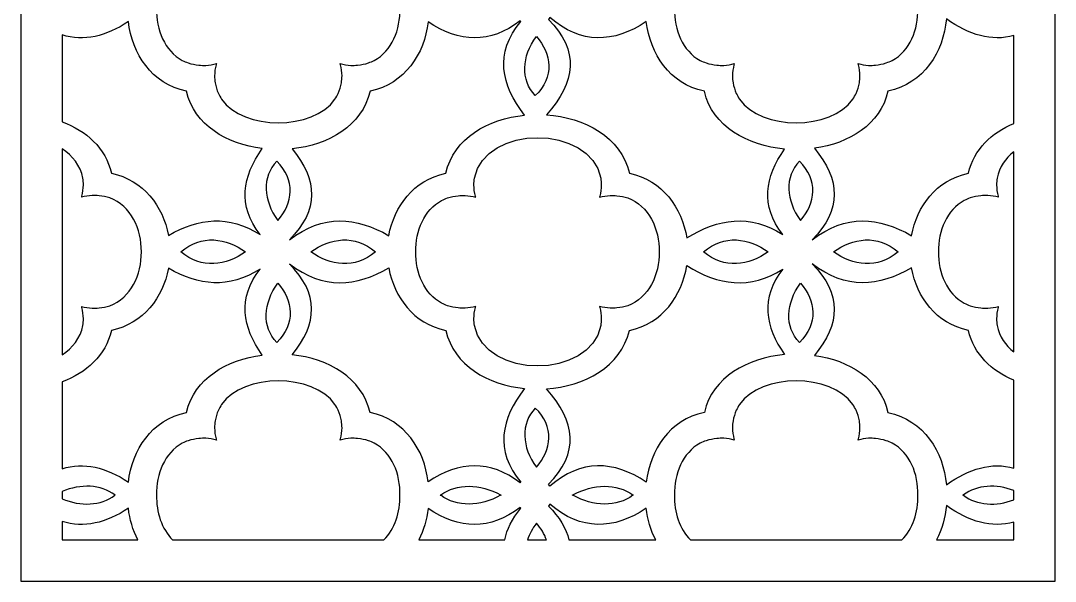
# Model space of a CAD drawing. Header units: centimetres. Extents: x 9.2 to 13.8, y -9 to 9.
# Drawn here: x 9.237 to 13.829, y -9 to -6.512 of the extents above; entities that cross this region are included whole.
import ezdxf

# ---------------------------------------------------------------- set-up
doc = ezdxf.new("R2010")
doc.units = ezdxf.units.CM
doc.header["$MEASUREMENT"] = 0
doc.layers.add('layer 1', color=7, linetype='Continuous')

msp = doc.modelspace()

# ---------------------------------------------------------------- linework, layer by layer
at = {"layer": 'layer 1', "color": 250}
for points, knots in [([(9.23731, 9.00076), (9.23731, 9.00076), (13.8294, 9.00076), (13.8294, 9.00076), (13.8294, 9.00076), (13.8294, 9.00076), (13.8294, -9.00021), (13.8294, -9.00021), (13.8294, -9.00021), (13.8294, -9.00021), (9.23731, -9.00021), (9.23731, -9.00021), (9.23731, -9.00021), (9.23731, -9.00021), (9.23731, 9.00076), (9.23731, 9.00076)], [0, 0, 0, 0, 0.2, 0.2, 0.2, 0.2, 0.4, 0.4, 0.4, 0.4, 0.6, 0.6, 0.6, 0.6, 1, 1, 1, 1]), ([(9.84048, -6.45843), (9.83839, -6.36483), (9.87639, -6.26979), (9.95441, -6.22813), (9.95441, -6.22813), (9.96309, -6.22399), (9.97161, -6.22041), (9.98069, -6.21707), (9.98069, -6.21707), (9.99667, -6.21204), (10.01159, -6.20885), (10.02834, -6.20687), (10.02834, -6.20687), (10.03868, -6.20614), (10.04855, -6.2059), (10.0589, -6.20615), (10.0589, -6.20615), (10.07538, -6.20733), (10.09018, -6.2097), (10.106, -6.2138), (10.106, -6.2138), (10.10549, -6.21222), (10.10497, -6.21062), (10.10447, -6.209), (10.10447, -6.209), (10.10027, -6.19214), (10.09819, -6.1766), (10.09772, -6.1593), (10.09772, -6.1593), (10.098, -6.14898), (10.09879, -6.13919), (10.1002, -6.12894), (10.1002, -6.12894), (10.1034, -6.11237), (10.10791, -6.09766), (10.1146, -6.08197), (10.1146, -6.08197), (10.11895, -6.07303), (10.12356, -6.06469), (10.12886, -6.0562), (10.12886, -6.0562), (10.22552, -5.91659), (10.53553, -5.91642), (10.63234, -6.0562), (10.63234, -6.0562), (10.63761, -6.06469), (10.64223, -6.07303), (10.64659, -6.08197), (10.64659, -6.08197), (10.65328, -6.09766), (10.65778, -6.11237), (10.66099, -6.12894), (10.66099, -6.12894), (10.6624, -6.13919), (10.66319, -6.14898), (10.66347, -6.1593), (10.66347, -6.1593), (10.663, -6.1766), (10.66093, -6.19214), (10.6567, -6.209), (10.6567, -6.209), (10.65622, -6.21062), (10.6557, -6.21222), (10.65518, -6.2138), (10.65518, -6.2138), (10.67102, -6.2097), (10.6858, -6.20733), (10.70227, -6.20615), (10.70227, -6.20615), (10.71263, -6.2059), (10.72251, -6.20614), (10.73284, -6.20687), (10.73284, -6.20687), (10.74959, -6.20885), (10.76452, -6.21204), (10.7805, -6.21707), (10.7805, -6.21707), (10.78958, -6.22041), (10.79809, -6.22399), (10.8068, -6.22813), (10.8068, -6.22813), (10.88513, -6.26998), (10.92307, -6.36485), (10.92049, -6.45843), (10.92049, -6.45843), (10.92307, -6.55199), (10.88513, -6.64687), (10.8068, -6.68873), (10.8068, -6.68873), (10.79809, -6.69287), (10.78958, -6.69644), (10.7805, -6.69977), (10.7805, -6.69977), (10.76452, -6.70481), (10.74959, -6.70798), (10.73284, -6.70997), (10.73284, -6.70997), (10.72251, -6.7107), (10.71263, -6.71093), (10.70227, -6.71069), (10.70227, -6.71069), (10.6858, -6.70952), (10.67102, -6.70713), (10.65518, -6.70304), (10.65518, -6.70304), (10.6557, -6.70463), (10.65622, -6.70624), (10.6567, -6.70785), (10.6567, -6.70785), (10.66093, -6.72471), (10.663, -6.74023), (10.66347, -6.75755), (10.66347, -6.75755), (10.66319, -6.76785), (10.6624, -6.77766), (10.66099, -6.78789), (10.66099, -6.78789), (10.65778, -6.80447), (10.65328, -6.8192), (10.64659, -6.83487), (10.64659, -6.83487), (10.64223, -6.84381), (10.63761, -6.85215), (10.63234, -6.86065), (10.63234, -6.86065), (10.53553, -7.00043), (10.22552, -7.00026), (10.12886, -6.86065), (10.12886, -6.86065), (10.12356, -6.85215), (10.11895, -6.84381), (10.1146, -6.83487), (10.1146, -6.83487), (10.10791, -6.8192), (10.1034, -6.80447), (10.1002, -6.78789), (10.1002, -6.78789), (10.09879, -6.77766), (10.098, -6.76785), (10.09772, -6.75755), (10.09772, -6.75755), (10.09819, -6.74023), (10.10027, -6.72471), (10.10447, -6.70785), (10.10447, -6.70785), (10.10497, -6.70624), (10.10549, -6.70463), (10.106, -6.70304), (10.106, -6.70304), (10.09018, -6.70713), (10.07538, -6.70952), (10.0589, -6.71069), (10.0589, -6.71069), (10.04855, -6.71093), (10.03868, -6.7107), (10.02834, -6.70997), (10.02834, -6.70997), (10.01159, -6.70798), (9.99667, -6.70481), (9.98069, -6.69977), (9.98069, -6.69977), (9.97161, -6.69644), (9.96309, -6.69287), (9.95441, -6.68873), (9.95441, -6.68873), (9.87639, -6.64705), (9.83839, -6.55202), (9.84048, -6.45843)], [0, 0, 0, 0, 0.0232558, 0.0232558, 0.0232558, 0.0232558, 0.0465116, 0.0465116, 0.0465116, 0.0465116, 0.0697674, 0.0697674, 0.0697674, 0.0697674, 0.0930233, 0.0930233, 0.0930233, 0.0930233, 0.1162791, 0.1162791, 0.1162791, 0.1162791, 0.1395349, 0.1395349, 0.1395349, 0.1395349, 0.1627907, 0.1627907, 0.1627907, 0.1627907, 0.1860465, 0.1860465, 0.1860465, 0.1860465, 0.2093023, 0.2093023, 0.2093023, 0.2093023, 0.2325581, 0.2325581, 0.2325581, 0.2325581, 0.255814, 0.255814, 0.255814, 0.255814, 0.2790698, 0.2790698, 0.2790698, 0.2790698, 0.3023256, 0.3023256, 0.3023256, 0.3023256, 0.3255814, 0.3255814, 0.3255814, 0.3255814, 0.3488372, 0.3488372, 0.3488372, 0.3488372, 0.372093, 0.372093, 0.372093, 0.372093, 0.3953488, 0.3953488, 0.3953488, 0.3953488, 0.4186047, 0.4186047, 0.4186047, 0.4186047, 0.4418605, 0.4418605, 0.4418605, 0.4418605, 0.4651163, 0.4651163, 0.4651163, 0.4651163, 0.4883721, 0.4883721, 0.4883721, 0.4883721, 0.5116279, 0.5116279, 0.5116279, 0.5116279, 0.5348837, 0.5348837, 0.5348837, 0.5348837, 0.5581395, 0.5581395, 0.5581395, 0.5581395, 0.5813953, 0.5813953, 0.5813953, 0.5813953, 0.6046512, 0.6046512, 0.6046512, 0.6046512, 0.627907, 0.627907, 0.627907, 0.627907, 0.6511628, 0.6511628, 0.6511628, 0.6511628, 0.6744186, 0.6744186, 0.6744186, 0.6744186, 0.6976744, 0.6976744, 0.6976744, 0.6976744, 0.7209302, 0.7209302, 0.7209302, 0.7209302, 0.744186, 0.744186, 0.744186, 0.744186, 0.7674419, 0.7674419, 0.7674419, 0.7674419, 0.7906977, 0.7906977, 0.7906977, 0.7906977, 0.8139535, 0.8139535, 0.8139535, 0.8139535, 0.8372093, 0.8372093, 0.8372093, 0.8372093, 0.8604651, 0.8604651, 0.8604651, 0.8604651, 0.8837209, 0.8837209, 0.8837209, 0.8837209, 0.9069767, 0.9069767, 0.9069767, 0.9069767, 0.9302326, 0.9302326, 0.9302326, 0.9302326, 0.9534884, 0.9534884, 0.9534884, 0.9534884, 1, 1, 1, 1]), ([(12.13917, -6.45843), (12.13708, -6.36483), (12.1751, -6.26979), (12.2531, -6.22813), (12.2531, -6.22813), (12.26181, -6.22399), (12.2703, -6.22041), (12.27939, -6.21707), (12.27939, -6.21707), (12.29537, -6.21204), (12.31029, -6.20885), (12.32704, -6.20687), (12.32704, -6.20687), (12.33739, -6.20614), (12.34725, -6.2059), (12.35762, -6.20615), (12.35762, -6.20615), (12.37409, -6.20733), (12.38888, -6.2097), (12.40471, -6.2138), (12.40471, -6.2138), (12.40419, -6.21222), (12.40368, -6.21062), (12.40318, -6.209), (12.40318, -6.209), (12.39897, -6.19214), (12.39688, -6.1766), (12.39642, -6.1593), (12.39642, -6.1593), (12.3967, -6.14898), (12.39748, -6.13919), (12.39889, -6.12894), (12.39889, -6.12894), (12.40212, -6.11237), (12.4066, -6.09766), (12.41329, -6.08197), (12.41329, -6.08197), (12.41767, -6.07303), (12.42228, -6.06469), (12.42755, -6.0562), (12.42755, -6.0562), (12.52423, -5.91659), (12.83425, -5.91642), (12.93104, -6.0562), (12.93104, -6.0562), (12.93631, -6.06469), (12.94093, -6.07303), (12.9453, -6.08197), (12.9453, -6.08197), (12.95198, -6.09766), (12.95649, -6.11237), (12.95969, -6.12894), (12.95969, -6.12894), (12.96111, -6.13919), (12.9619, -6.14898), (12.96218, -6.1593), (12.96218, -6.1593), (12.9617, -6.1766), (12.95963, -6.19214), (12.95541, -6.209), (12.95541, -6.209), (12.95492, -6.21062), (12.95441, -6.21222), (12.95388, -6.2138), (12.95388, -6.2138), (12.96971, -6.2097), (12.9845, -6.20733), (13.00096, -6.20615), (13.00096, -6.20615), (13.01134, -6.2059), (13.02121, -6.20614), (13.03155, -6.20687), (13.03155, -6.20687), (13.04829, -6.20885), (13.06321, -6.21204), (13.07919, -6.21707), (13.07919, -6.21707), (13.08829, -6.22041), (13.0968, -6.22399), (13.10549, -6.22813), (13.10549, -6.22813), (13.18382, -6.26998), (13.22176, -6.36485), (13.21919, -6.45843), (13.21919, -6.45843), (13.22176, -6.55199), (13.18382, -6.64687), (13.10549, -6.68873), (13.10549, -6.68873), (13.0968, -6.69287), (13.08829, -6.69644), (13.07919, -6.69977), (13.07919, -6.69977), (13.06321, -6.70481), (13.04829, -6.70798), (13.03155, -6.70997), (13.03155, -6.70997), (13.02121, -6.7107), (13.01134, -6.71093), (13.00096, -6.71069), (13.00096, -6.71069), (12.9845, -6.70952), (12.96971, -6.70713), (12.95388, -6.70304), (12.95388, -6.70304), (12.95441, -6.70463), (12.95492, -6.70624), (12.95541, -6.70785), (12.95541, -6.70785), (12.95963, -6.72471), (12.9617, -6.74023), (12.96218, -6.75755), (12.96218, -6.75755), (12.9619, -6.76785), (12.96111, -6.77766), (12.95969, -6.78789), (12.95969, -6.78789), (12.95649, -6.80447), (12.95198, -6.8192), (12.9453, -6.83487), (12.9453, -6.83487), (12.94093, -6.84381), (12.93631, -6.85215), (12.93104, -6.86065), (12.93104, -6.86065), (12.83425, -7.00043), (12.52423, -7.00026), (12.42755, -6.86065), (12.42755, -6.86065), (12.42228, -6.85215), (12.41767, -6.84381), (12.41329, -6.83487), (12.41329, -6.83487), (12.4066, -6.8192), (12.40212, -6.80447), (12.39889, -6.78789), (12.39889, -6.78789), (12.39748, -6.77766), (12.3967, -6.76785), (12.39642, -6.75755), (12.39642, -6.75755), (12.39688, -6.74023), (12.39897, -6.72471), (12.40318, -6.70785), (12.40318, -6.70785), (12.40368, -6.70624), (12.40419, -6.70463), (12.40471, -6.70304), (12.40471, -6.70304), (12.38888, -6.70713), (12.37409, -6.70952), (12.35762, -6.71069), (12.35762, -6.71069), (12.34725, -6.71093), (12.33739, -6.7107), (12.32704, -6.70997), (12.32704, -6.70997), (12.31029, -6.70798), (12.29537, -6.70481), (12.27939, -6.69977), (12.27939, -6.69977), (12.2703, -6.69644), (12.26181, -6.69287), (12.2531, -6.68873), (12.2531, -6.68873), (12.1751, -6.64705), (12.13708, -6.55202), (12.13917, -6.45843)], [0, 0, 0, 0, 0.0232558, 0.0232558, 0.0232558, 0.0232558, 0.0465116, 0.0465116, 0.0465116, 0.0465116, 0.0697674, 0.0697674, 0.0697674, 0.0697674, 0.0930233, 0.0930233, 0.0930233, 0.0930233, 0.1162791, 0.1162791, 0.1162791, 0.1162791, 0.1395349, 0.1395349, 0.1395349, 0.1395349, 0.1627907, 0.1627907, 0.1627907, 0.1627907, 0.1860465, 0.1860465, 0.1860465, 0.1860465, 0.2093023, 0.2093023, 0.2093023, 0.2093023, 0.2325581, 0.2325581, 0.2325581, 0.2325581, 0.255814, 0.255814, 0.255814, 0.255814, 0.2790698, 0.2790698, 0.2790698, 0.2790698, 0.3023256, 0.3023256, 0.3023256, 0.3023256, 0.3255814, 0.3255814, 0.3255814, 0.3255814, 0.3488372, 0.3488372, 0.3488372, 0.3488372, 0.372093, 0.372093, 0.372093, 0.372093, 0.3953488, 0.3953488, 0.3953488, 0.3953488, 0.4186047, 0.4186047, 0.4186047, 0.4186047, 0.4418605, 0.4418605, 0.4418605, 0.4418605, 0.4651163, 0.4651163, 0.4651163, 0.4651163, 0.4883721, 0.4883721, 0.4883721, 0.4883721, 0.5116279, 0.5116279, 0.5116279, 0.5116279, 0.5348837, 0.5348837, 0.5348837, 0.5348837, 0.5581395, 0.5581395, 0.5581395, 0.5581395, 0.5813953, 0.5813953, 0.5813953, 0.5813953, 0.6046512, 0.6046512, 0.6046512, 0.6046512, 0.627907, 0.627907, 0.627907, 0.627907, 0.6511628, 0.6511628, 0.6511628, 0.6511628, 0.6744186, 0.6744186, 0.6744186, 0.6744186, 0.6976744, 0.6976744, 0.6976744, 0.6976744, 0.7209302, 0.7209302, 0.7209302, 0.7209302, 0.744186, 0.744186, 0.744186, 0.744186, 0.7674419, 0.7674419, 0.7674419, 0.7674419, 0.7906977, 0.7906977, 0.7906977, 0.7906977, 0.8139535, 0.8139535, 0.8139535, 0.8139535, 0.8372093, 0.8372093, 0.8372093, 0.8372093, 0.8604651, 0.8604651, 0.8604651, 0.8604651, 0.8837209, 0.8837209, 0.8837209, 0.8837209, 0.9069767, 0.9069767, 0.9069767, 0.9069767, 0.9302326, 0.9302326, 0.9302326, 0.9302326, 0.9534884, 0.9534884, 0.9534884, 0.9534884, 1, 1, 1, 1]), ([(9.42099, -6.96129), (9.42099, -6.96129), (9.42099, -6.57543), (9.42099, -6.57543), (9.42099, -6.57543), (9.51782, -6.60547), (9.61602, -6.58265), (9.71535, -6.51637), (9.71535, -6.51637), (9.73168, -6.65926), (9.81756, -6.79181), (9.97309, -6.82569), (9.97309, -6.82569), (10.00816, -6.97585), (10.15179, -7.06065), (10.3095, -7.08011), (10.3095, -7.08011), (10.22044, -7.20513), (10.20022, -7.33191), (10.29971, -7.46172), (10.29971, -7.46172), (10.16138, -7.37251), (10.02625, -7.38822), (9.89298, -7.46527), (9.89298, -7.46527), (9.86794, -7.33548), (9.78376, -7.22032), (9.64031, -7.18904), (9.64031, -7.18904), (9.61411, -7.07684), (9.52811, -7.00093), (9.42099, -6.96129)], [0, 0, 0, 0, 0.1111111, 0.1111111, 0.1111111, 0.1111111, 0.2222222, 0.2222222, 0.2222222, 0.2222222, 0.3333333, 0.3333333, 0.3333333, 0.3333333, 0.4444444, 0.4444444, 0.4444444, 0.4444444, 0.5555556, 0.5555556, 0.5555556, 0.5555556, 0.6666667, 0.6666667, 0.6666667, 0.6666667, 0.7777778, 0.7777778, 0.7777778, 0.7777778, 1, 1, 1, 1]), ([(11.47406, -6.93166), (11.31119, -6.94793), (11.16031, -7.03367), (11.124, -7.18904), (11.124, -7.18904), (10.98009, -7.22042), (10.89581, -7.33625), (10.8711, -7.46658), (10.8711, -7.46658), (10.72674, -7.38235), (10.58021, -7.36986), (10.42985, -7.48444), (10.42985, -7.48444), (10.56316, -7.35284), (10.55556, -7.21818), (10.44203, -7.0812), (10.44203, -7.0812), (10.6035, -7.06405), (10.7523, -6.97893), (10.78809, -6.82569), (10.78809, -6.82569), (10.94307, -6.79191), (11.0289, -6.6602), (11.04565, -6.51791), (11.04565, -6.51791), (11.18421, -6.60942), (11.32056, -6.61628), (11.45405, -6.51277), (11.45405, -6.51277), (11.45502, -6.51371), (11.45603, -6.51462), (11.45707, -6.51551), (11.45707, -6.51551), (11.34042, -6.65735), (11.36808, -6.79551), (11.47406, -6.93166)], [0, 0, 0, 0, 0.1, 0.1, 0.1, 0.1, 0.2, 0.2, 0.2, 0.2, 0.3, 0.3, 0.3, 0.3, 0.4, 0.4, 0.4, 0.4, 0.5, 0.5, 0.5, 0.5, 0.6, 0.6, 0.6, 0.6, 0.7, 0.7, 0.7, 0.7, 0.8, 0.8, 0.8, 0.8, 1, 1, 1, 1]), ([(12.62788, -7.08222), (12.5401, -7.20656), (12.52068, -7.33264), (12.61959, -7.46172), (12.61959, -7.46172), (12.47468, -7.36824), (12.33322, -7.38996), (12.19376, -7.47675), (12.19376, -7.47675), (12.17154, -7.3423), (12.08668, -7.22123), (11.93902, -7.18904), (11.93902, -7.18904), (11.90138, -7.0279), (11.7404, -6.9416), (11.57066, -6.93013), (11.57066, -6.93013), (11.70156, -6.78619), (11.71794, -6.64472), (11.57948, -6.50666), (11.57948, -6.50666), (11.58171, -6.50403), (11.58377, -6.50124), (11.58561, -6.49836), (11.58561, -6.49836), (11.72549, -6.61734), (11.86857, -6.61345), (12.01406, -6.51637), (12.01406, -6.51637), (12.03038, -6.65926), (12.11627, -6.79181), (12.27178, -6.82569), (12.27178, -6.82569), (12.30832, -6.98209), (12.46259, -7.06761), (12.62788, -7.08222)], [0, 0, 0, 0, 0.1, 0.1, 0.1, 0.1, 0.2, 0.2, 0.2, 0.2, 0.3, 0.3, 0.3, 0.3, 0.4, 0.4, 0.4, 0.4, 0.5, 0.5, 0.5, 0.5, 0.6, 0.6, 0.6, 0.6, 0.7, 0.7, 0.7, 0.7, 0.8, 0.8, 0.8, 0.8, 1, 1, 1, 1]), ([(13.64572, -6.57882), (13.64572, -6.57882), (13.64572, -6.96816), (13.64572, -6.96816), (13.64572, -6.96816), (13.5468, -7.00938), (13.46865, -7.083), (13.44389, -7.18904), (13.44389, -7.18904), (13.29998, -7.22042), (13.2157, -7.33625), (13.19099, -7.46658), (13.19099, -7.46658), (13.04663, -7.38235), (12.9001, -7.36986), (12.74973, -7.48444), (12.74973, -7.48444), (12.88381, -7.3521), (12.87535, -7.21663), (12.75995, -7.07883), (12.75995, -7.07883), (12.91385, -7.05718), (13.05244, -6.97282), (13.08681, -6.82569), (13.08681, -6.82569), (13.24672, -6.79085), (13.333, -6.65172), (13.34575, -6.50426), (13.34575, -6.50426), (13.44699, -6.57687), (13.54705, -6.60503), (13.64572, -6.57882)], [0, 0, 0, 0, 0.1111111, 0.1111111, 0.1111111, 0.1111111, 0.2222222, 0.2222222, 0.2222222, 0.2222222, 0.3333333, 0.3333333, 0.3333333, 0.3333333, 0.4444444, 0.4444444, 0.4444444, 0.4444444, 0.5555556, 0.5555556, 0.5555556, 0.5555556, 0.6666667, 0.6666667, 0.6666667, 0.6666667, 0.7777778, 0.7777778, 0.7777778, 0.7777778, 1, 1, 1, 1]), ([(11.5266, -6.58266), (11.46071, -6.67093), (11.45552, -6.77591), (11.52139, -6.84511), (11.52139, -6.84511), (11.60724, -6.76279), (11.59336, -6.65861), (11.5266, -6.58266)], [0, 0, 0, 0, 0.3333333, 0.3333333, 0.3333333, 0.3333333, 1, 1, 1, 1]), ([(12.07153, -7.53815), (12.07259, -7.43665), (12.02597, -7.3339), (11.93142, -7.29923), (11.93142, -7.29923), (11.91542, -7.29418), (11.9005, -7.29103), (11.88377, -7.28904), (11.88377, -7.28904), (11.87342, -7.2883), (11.86355, -7.28808), (11.85319, -7.28833), (11.85319, -7.28833), (11.83671, -7.28949), (11.82192, -7.29186), (11.80611, -7.29596), (11.80611, -7.29596), (11.80662, -7.29437), (11.80712, -7.29277), (11.80762, -7.29115), (11.80762, -7.29115), (11.81184, -7.27429), (11.81392, -7.25876), (11.81439, -7.24145), (11.81439, -7.24145), (11.81411, -7.23116), (11.81333, -7.22135), (11.81191, -7.21112), (11.81191, -7.21112), (11.76558, -6.97173), (11.29745, -6.97173), (11.2511, -7.21112), (11.2511, -7.21112), (11.2497, -7.22135), (11.24891, -7.23116), (11.24863, -7.24145), (11.24863, -7.24145), (11.24911, -7.25876), (11.25118, -7.27429), (11.25539, -7.29115), (11.25539, -7.29115), (11.25589, -7.29277), (11.2564, -7.29437), (11.25691, -7.29596), (11.25691, -7.29596), (11.24109, -7.29186), (11.22631, -7.28949), (11.20984, -7.28833), (11.20984, -7.28833), (11.19946, -7.28808), (11.18959, -7.2883), (11.17926, -7.28904), (11.17926, -7.28904), (11.16251, -7.29103), (11.14759, -7.29418), (11.13161, -7.29923), (11.13161, -7.29923), (11.12252, -7.30255), (11.11402, -7.30615), (11.10532, -7.31028), (11.10532, -7.31028), (11.02789, -7.35164), (10.98995, -7.44537), (10.99137, -7.53815), (10.99137, -7.53815), (10.98995, -7.63093), (11.02789, -7.72466), (11.10532, -7.76602), (11.10532, -7.76602), (11.11402, -7.77017), (11.12252, -7.77375), (11.13161, -7.77707), (11.13161, -7.77707), (11.14759, -7.78212), (11.16251, -7.78529), (11.17926, -7.78726), (11.17926, -7.78726), (11.18959, -7.788), (11.19946, -7.78822), (11.20984, -7.78798), (11.20984, -7.78798), (11.22631, -7.78682), (11.24109, -7.78444), (11.25691, -7.78034), (11.25691, -7.78034), (11.2564, -7.78193), (11.25589, -7.78353), (11.25539, -7.78515), (11.25539, -7.78515), (11.25118, -7.80201), (11.24911, -7.81754), (11.24863, -7.83485), (11.24863, -7.83485), (11.24891, -7.84514), (11.2497, -7.85496), (11.2511, -7.8652), (11.2511, -7.8652), (11.29745, -8.10457), (11.76558, -8.10457), (11.81191, -7.8652), (11.81191, -7.8652), (11.81333, -7.85496), (11.81411, -7.84514), (11.81439, -7.83485), (11.81439, -7.83485), (11.81392, -7.81754), (11.81184, -7.80201), (11.80762, -7.78515), (11.80762, -7.78515), (11.80712, -7.78353), (11.80662, -7.78193), (11.80611, -7.78034), (11.80611, -7.78034), (11.82192, -7.78444), (11.83671, -7.78682), (11.85319, -7.78798), (11.85319, -7.78798), (11.86355, -7.78822), (11.87342, -7.788), (11.88377, -7.78726), (11.88377, -7.78726), (11.9005, -7.78529), (11.91542, -7.78212), (11.93142, -7.77707), (11.93142, -7.77707), (12.02597, -7.7424), (12.07259, -7.63965), (12.07153, -7.53815)], [0, 0, 0, 0, 0.030303, 0.030303, 0.030303, 0.030303, 0.0606061, 0.0606061, 0.0606061, 0.0606061, 0.0909091, 0.0909091, 0.0909091, 0.0909091, 0.1212121, 0.1212121, 0.1212121, 0.1212121, 0.1515152, 0.1515152, 0.1515152, 0.1515152, 0.1818182, 0.1818182, 0.1818182, 0.1818182, 0.2121212, 0.2121212, 0.2121212, 0.2121212, 0.2424242, 0.2424242, 0.2424242, 0.2424242, 0.2727273, 0.2727273, 0.2727273, 0.2727273, 0.3030303, 0.3030303, 0.3030303, 0.3030303, 0.3333333, 0.3333333, 0.3333333, 0.3333333, 0.3636364, 0.3636364, 0.3636364, 0.3636364, 0.3939394, 0.3939394, 0.3939394, 0.3939394, 0.4242424, 0.4242424, 0.4242424, 0.4242424, 0.4545455, 0.4545455, 0.4545455, 0.4545455, 0.4848485, 0.4848485, 0.4848485, 0.4848485, 0.5151515, 0.5151515, 0.5151515, 0.5151515, 0.5454545, 0.5454545, 0.5454545, 0.5454545, 0.5757576, 0.5757576, 0.5757576, 0.5757576, 0.6060606, 0.6060606, 0.6060606, 0.6060606, 0.6363636, 0.6363636, 0.6363636, 0.6363636, 0.6666667, 0.6666667, 0.6666667, 0.6666667, 0.6969697, 0.6969697, 0.6969697, 0.6969697, 0.7272727, 0.7272727, 0.7272727, 0.7272727, 0.7575758, 0.7575758, 0.7575758, 0.7575758, 0.7878788, 0.7878788, 0.7878788, 0.7878788, 0.8181818, 0.8181818, 0.8181818, 0.8181818, 0.8484848, 0.8484848, 0.8484848, 0.8484848, 0.8787879, 0.8787879, 0.8787879, 0.8787879, 0.9090909, 0.9090909, 0.9090909, 0.9090909, 0.9393939, 0.9393939, 0.9393939, 0.9393939, 1, 1, 1, 1]), ([(9.42099, -7.99465), (9.42099, -7.99465), (9.42099, -7.08163), (9.42099, -7.08163), (9.42099, -7.08163), (9.46783, -7.11144), (9.50227, -7.1546), (9.51321, -7.2111), (9.51321, -7.2111), (9.51461, -7.22133), (9.51542, -7.23114), (9.51569, -7.24144), (9.51569, -7.24144), (9.51522, -7.25876), (9.51314, -7.27428), (9.50891, -7.29113), (9.50891, -7.29113), (9.50843, -7.29275), (9.50792, -7.29436), (9.5074, -7.29594), (9.5074, -7.29594), (9.52323, -7.29185), (9.53801, -7.28947), (9.55448, -7.28831), (9.55448, -7.28831), (9.56486, -7.28806), (9.57472, -7.28829), (9.58507, -7.28903), (9.58507, -7.28903), (9.6018, -7.291), (9.61672, -7.29417), (9.63271, -7.29921), (9.63271, -7.29921), (9.72728, -7.33389), (9.77389, -7.43665), (9.77284, -7.53815), (9.77284, -7.53815), (9.77389, -7.63965), (9.72728, -7.74241), (9.63271, -7.7771), (9.63271, -7.7771), (9.61672, -7.78213), (9.6018, -7.7853), (9.58507, -7.78728), (9.58507, -7.78728), (9.57472, -7.78801), (9.56486, -7.78825), (9.55448, -7.78799), (9.55448, -7.78799), (9.53801, -7.78683), (9.52323, -7.78445), (9.5074, -7.78036), (9.5074, -7.78036), (9.50792, -7.78195), (9.50843, -7.78355), (9.50891, -7.78517), (9.50891, -7.78517), (9.51314, -7.80202), (9.51522, -7.81755), (9.51569, -7.83486), (9.51569, -7.83486), (9.51542, -7.84517), (9.51461, -7.85498), (9.51321, -7.86521), (9.51321, -7.86521), (9.50227, -7.92171), (9.46783, -7.96483), (9.42099, -7.99465)], [0, 0, 0, 0, 0.0555556, 0.0555556, 0.0555556, 0.0555556, 0.1111111, 0.1111111, 0.1111111, 0.1111111, 0.1666667, 0.1666667, 0.1666667, 0.1666667, 0.2222222, 0.2222222, 0.2222222, 0.2222222, 0.2777778, 0.2777778, 0.2777778, 0.2777778, 0.3333333, 0.3333333, 0.3333333, 0.3333333, 0.3888889, 0.3888889, 0.3888889, 0.3888889, 0.4444444, 0.4444444, 0.4444444, 0.4444444, 0.5, 0.5, 0.5, 0.5, 0.5555556, 0.5555556, 0.5555556, 0.5555556, 0.6111111, 0.6111111, 0.6111111, 0.6111111, 0.6666667, 0.6666667, 0.6666667, 0.6666667, 0.7222222, 0.7222222, 0.7222222, 0.7222222, 0.7777778, 0.7777778, 0.7777778, 0.7777778, 0.8333333, 0.8333333, 0.8333333, 0.8333333, 0.8888889, 0.8888889, 0.8888889, 0.8888889, 1, 1, 1, 1]), ([(13.64572, -7.09381), (13.64572, -7.09381), (13.64572, -7.98246), (13.64572, -7.98246), (13.64572, -7.98246), (13.60786, -7.9535), (13.58053, -7.91443), (13.57101, -7.86521), (13.57101, -7.86521), (13.5696, -7.85498), (13.5688, -7.84517), (13.56853, -7.83488), (13.56853, -7.83488), (13.569, -7.81756), (13.57108, -7.80204), (13.57528, -7.78517), (13.57528, -7.78517), (13.57578, -7.78355), (13.5763, -7.78195), (13.5768, -7.78036), (13.5768, -7.78036), (13.56098, -7.78446), (13.54619, -7.78683), (13.52972, -7.788), (13.52972, -7.788), (13.51935, -7.78825), (13.50948, -7.78803), (13.49914, -7.78728), (13.49914, -7.78728), (13.4824, -7.7853), (13.46748, -7.78213), (13.45148, -7.7771), (13.45148, -7.7771), (13.44241, -7.77375), (13.4339, -7.77018), (13.4252, -7.76604), (13.4252, -7.76604), (13.34778, -7.72468), (13.30984, -7.63094), (13.31126, -7.53815), (13.31126, -7.53815), (13.30984, -7.44537), (13.34778, -7.35162), (13.4252, -7.31026), (13.4252, -7.31026), (13.4339, -7.30612), (13.44241, -7.30255), (13.45148, -7.2992), (13.45148, -7.2992), (13.46748, -7.29417), (13.4824, -7.291), (13.49914, -7.28902), (13.49914, -7.28902), (13.50948, -7.28829), (13.51935, -7.28806), (13.52972, -7.2883), (13.52972, -7.2883), (13.54619, -7.28947), (13.56098, -7.29184), (13.5768, -7.29594), (13.5768, -7.29594), (13.5763, -7.29436), (13.57578, -7.29275), (13.57528, -7.29113), (13.57528, -7.29113), (13.57108, -7.27428), (13.569, -7.25876), (13.56853, -7.24144), (13.56853, -7.24144), (13.5688, -7.23113), (13.5696, -7.22133), (13.57101, -7.21109), (13.57101, -7.21109), (13.58053, -7.16188), (13.60786, -7.12278), (13.64572, -7.09381)], [0, 0, 0, 0, 0.05, 0.05, 0.05, 0.05, 0.1, 0.1, 0.1, 0.1, 0.15, 0.15, 0.15, 0.15, 0.2, 0.2, 0.2, 0.2, 0.25, 0.25, 0.25, 0.25, 0.3, 0.3, 0.3, 0.3, 0.35, 0.35, 0.35, 0.35, 0.4, 0.4, 0.4, 0.4, 0.45, 0.45, 0.45, 0.45, 0.5, 0.5, 0.5, 0.5, 0.55, 0.55, 0.55, 0.55, 0.6, 0.6, 0.6, 0.6, 0.65, 0.65, 0.65, 0.65, 0.7, 0.7, 0.7, 0.7, 0.75, 0.75, 0.75, 0.75, 0.8, 0.8, 0.8, 0.8, 0.85, 0.85, 0.85, 0.85, 0.9, 0.9, 0.9, 0.9, 1, 1, 1, 1]), ([(10.37882, -7.39861), (10.31293, -7.31032), (10.30774, -7.20534), (10.37362, -7.13616), (10.37362, -7.13616), (10.45945, -7.21848), (10.44559, -7.32265), (10.37882, -7.39861)], [0, 0, 0, 0, 0.3333333, 0.3333333, 0.3333333, 0.3333333, 1, 1, 1, 1]), ([(12.6987, -7.39861), (12.63283, -7.31032), (12.62761, -7.20534), (12.69351, -7.13616), (12.69351, -7.13616), (12.77933, -7.21848), (12.76546, -7.32265), (12.6987, -7.39861)], [0, 0, 0, 0, 0.3333333, 0.3333333, 0.3333333, 0.3333333, 1, 1, 1, 1]), ([(10.23447, -7.53815), (10.1517, -7.47689), (10.03814, -7.4594), (9.94841, -7.53815), (9.94841, -7.53815), (10.03814, -7.6169), (10.1517, -7.59941), (10.23447, -7.53815)], [0, 0, 0, 0, 0.3333333, 0.3333333, 0.3333333, 0.3333333, 1, 1, 1, 1]), ([(10.81178, -7.53815), (10.72206, -7.4594), (10.6085, -7.47689), (10.52573, -7.53815), (10.52573, -7.53815), (10.6085, -7.59941), (10.72206, -7.6169), (10.81178, -7.53815)], [0, 0, 0, 0, 0.3333333, 0.3333333, 0.3333333, 0.3333333, 1, 1, 1, 1]), ([(12.55436, -7.53815), (12.47158, -7.47689), (12.35803, -7.4594), (12.2683, -7.53815), (12.2683, -7.53815), (12.35803, -7.6169), (12.47158, -7.59941), (12.55436, -7.53815)], [0, 0, 0, 0, 0.3333333, 0.3333333, 0.3333333, 0.3333333, 1, 1, 1, 1]), ([(13.13167, -7.53815), (13.04195, -7.4594), (12.92841, -7.47689), (12.84562, -7.53815), (12.84562, -7.53815), (12.92841, -7.59941), (13.04195, -7.6169), (13.13167, -7.53815)], [0, 0, 0, 0, 0.3333333, 0.3333333, 0.3333333, 0.3333333, 1, 1, 1, 1]), ([(9.42099, -8.50084), (9.42099, -8.50084), (9.42099, -8.11498), (9.42099, -8.11498), (9.42099, -8.11498), (9.52811, -8.07535), (9.61411, -7.99947), (9.64031, -7.88726), (9.64031, -7.88726), (9.78376, -7.85598), (9.86794, -7.74082), (9.89298, -7.61104), (9.89298, -7.61104), (10.02625, -7.68808), (10.16138, -7.70379), (10.29971, -7.61458), (10.29971, -7.61458), (10.20022, -7.7444), (10.22044, -7.87117), (10.3095, -7.99619), (10.3095, -7.99619), (10.15179, -8.01565), (10.00816, -8.10047), (9.97309, -8.25061), (9.97309, -8.25061), (9.81756, -8.28449), (9.73168, -8.41704), (9.71535, -8.55993), (9.71535, -8.55993), (9.61602, -8.49365), (9.51782, -8.4708), (9.42099, -8.50084)], [0, 0, 0, 0, 0.1111111, 0.1111111, 0.1111111, 0.1111111, 0.2222222, 0.2222222, 0.2222222, 0.2222222, 0.3333333, 0.3333333, 0.3333333, 0.3333333, 0.4444444, 0.4444444, 0.4444444, 0.4444444, 0.5555556, 0.5555556, 0.5555556, 0.5555556, 0.6666667, 0.6666667, 0.6666667, 0.6666667, 0.7777778, 0.7777778, 0.7777778, 0.7777778, 1, 1, 1, 1]), ([(11.47406, -8.14464), (11.31119, -8.12837), (11.16031, -8.04263), (11.124, -7.88726), (11.124, -7.88726), (10.98009, -7.85589), (10.89581, -7.74005), (10.8711, -7.60972), (10.8711, -7.60972), (10.72674, -7.69395), (10.58021, -7.70644), (10.42985, -7.59186), (10.42985, -7.59186), (10.56316, -7.72347), (10.55556, -7.85812), (10.44203, -7.99511), (10.44203, -7.99511), (10.6035, -8.01225), (10.7523, -8.09737), (10.78809, -8.25061), (10.78809, -8.25061), (10.94307, -8.28439), (11.0289, -8.4161), (11.04565, -8.5584), (11.04565, -8.5584), (11.18421, -8.46688), (11.32056, -8.46003), (11.45405, -8.56353), (11.45405, -8.56353), (11.45502, -8.5626), (11.45603, -8.56168), (11.45707, -8.56081), (11.45707, -8.56081), (11.34042, -8.41895), (11.36808, -8.2808), (11.47406, -8.14464)], [0, 0, 0, 0, 0.1, 0.1, 0.1, 0.1, 0.2, 0.2, 0.2, 0.2, 0.3, 0.3, 0.3, 0.3, 0.4, 0.4, 0.4, 0.4, 0.5, 0.5, 0.5, 0.5, 0.6, 0.6, 0.6, 0.6, 0.7, 0.7, 0.7, 0.7, 0.8, 0.8, 0.8, 0.8, 1, 1, 1, 1]), ([(12.62788, -7.99408), (12.5401, -7.86975), (12.52068, -7.74366), (12.61959, -7.61458), (12.61959, -7.61458), (12.47468, -7.70806), (12.33322, -7.68635), (12.19376, -7.59955), (12.19376, -7.59955), (12.17154, -7.734), (12.08668, -7.85507), (11.93902, -7.88726), (11.93902, -7.88726), (11.90138, -8.0484), (11.7404, -8.1347), (11.57066, -8.14617), (11.57066, -8.14617), (11.70156, -8.29012), (11.71794, -8.43159), (11.57948, -8.56964), (11.57948, -8.56964), (11.58171, -8.57229), (11.58377, -8.57506), (11.58561, -8.57795), (11.58561, -8.57795), (11.72549, -8.45896), (11.86857, -8.46285), (12.01406, -8.55993), (12.01406, -8.55993), (12.03038, -8.41704), (12.11627, -8.28449), (12.27178, -8.25061), (12.27178, -8.25061), (12.30832, -8.09421), (12.46259, -8.00869), (12.62788, -7.99408)], [0, 0, 0, 0, 0.1, 0.1, 0.1, 0.1, 0.2, 0.2, 0.2, 0.2, 0.3, 0.3, 0.3, 0.3, 0.4, 0.4, 0.4, 0.4, 0.5, 0.5, 0.5, 0.5, 0.6, 0.6, 0.6, 0.6, 0.7, 0.7, 0.7, 0.7, 0.8, 0.8, 0.8, 0.8, 1, 1, 1, 1]), ([(13.64572, -8.1081), (13.64572, -8.1081), (13.64572, -8.49745), (13.64572, -8.49745), (13.64572, -8.49745), (13.54705, -8.47124), (13.44699, -8.49944), (13.34575, -8.57204), (13.34575, -8.57204), (13.333, -8.4246), (13.24672, -8.28546), (13.08681, -8.25061), (13.08681, -8.25061), (13.05244, -8.10348), (12.91385, -8.01914), (12.75995, -7.99747), (12.75995, -7.99747), (12.87535, -7.85969), (12.88381, -7.7242), (12.74973, -7.59186), (12.74973, -7.59186), (12.9001, -7.70644), (13.04663, -7.69395), (13.19099, -7.60972), (13.19099, -7.60972), (13.2157, -7.74005), (13.29998, -7.85589), (13.44389, -7.88726), (13.44389, -7.88726), (13.46865, -7.99331), (13.5468, -8.06688), (13.64572, -8.1081)], [0, 0, 0, 0, 0.1111111, 0.1111111, 0.1111111, 0.1111111, 0.2222222, 0.2222222, 0.2222222, 0.2222222, 0.3333333, 0.3333333, 0.3333333, 0.3333333, 0.4444444, 0.4444444, 0.4444444, 0.4444444, 0.5555556, 0.5555556, 0.5555556, 0.5555556, 0.6666667, 0.6666667, 0.6666667, 0.6666667, 0.7777778, 0.7777778, 0.7777778, 0.7777778, 1, 1, 1, 1]), ([(10.37882, -7.6777), (10.31293, -7.76598), (10.30774, -7.87096), (10.37362, -7.94014), (10.37362, -7.94014), (10.45945, -7.85782), (10.44559, -7.75365), (10.37882, -7.6777)], [0, 0, 0, 0, 0.3333333, 0.3333333, 0.3333333, 0.3333333, 1, 1, 1, 1]), ([(12.6987, -7.6777), (12.63283, -7.76598), (12.62761, -7.87096), (12.69351, -7.94014), (12.69351, -7.94014), (12.77933, -7.85782), (12.76546, -7.75365), (12.6987, -7.6777)], [0, 0, 0, 0, 0.3333333, 0.3333333, 0.3333333, 0.3333333, 1, 1, 1, 1]), ([(10.84952, -8.81654), (10.84952, -8.81654), (9.91171, -8.81654), (9.91171, -8.81654), (9.91171, -8.81654), (9.86256, -8.76786), (9.83881, -8.69243), (9.84048, -8.61788), (9.84048, -8.61788), (9.83839, -8.52428), (9.87639, -8.42925), (9.95441, -8.38758), (9.95441, -8.38758), (9.96309, -8.38343), (9.97161, -8.37986), (9.98069, -8.37654), (9.98069, -8.37654), (9.99667, -8.3715), (10.01159, -8.36832), (10.02834, -8.36633), (10.02834, -8.36633), (10.03868, -8.3656), (10.04855, -8.36537), (10.0589, -8.36562), (10.0589, -8.36562), (10.07538, -8.36678), (10.09018, -8.36917), (10.106, -8.37326), (10.106, -8.37326), (10.10549, -8.37167), (10.10497, -8.37007), (10.10447, -8.36845), (10.10447, -8.36845), (10.10027, -8.35159), (10.09819, -8.33607), (10.09772, -8.31877), (10.09772, -8.31877), (10.098, -8.30845), (10.09879, -8.29864), (10.1002, -8.28841), (10.1002, -8.28841), (10.1034, -8.27183), (10.10791, -8.25711), (10.1146, -8.24143), (10.1146, -8.24143), (10.11895, -8.23249), (10.12356, -8.22415), (10.12886, -8.21566), (10.12886, -8.21566), (10.22552, -8.07605), (10.53553, -8.07587), (10.63234, -8.21566), (10.63234, -8.21566), (10.63761, -8.22415), (10.64223, -8.23249), (10.64659, -8.24143), (10.64659, -8.24143), (10.65328, -8.25711), (10.65778, -8.27183), (10.66099, -8.28841), (10.66099, -8.28841), (10.6624, -8.29864), (10.66319, -8.30845), (10.66347, -8.31877), (10.66347, -8.31877), (10.663, -8.33607), (10.66093, -8.35159), (10.6567, -8.36845), (10.6567, -8.36845), (10.65622, -8.37007), (10.6557, -8.37167), (10.65518, -8.37326), (10.65518, -8.37326), (10.67102, -8.36917), (10.6858, -8.36678), (10.70227, -8.36562), (10.70227, -8.36562), (10.71263, -8.36537), (10.72251, -8.3656), (10.73284, -8.36633), (10.73284, -8.36633), (10.74959, -8.36832), (10.76452, -8.3715), (10.7805, -8.37654), (10.7805, -8.37654), (10.78958, -8.37986), (10.79809, -8.38343), (10.8068, -8.38758), (10.8068, -8.38758), (10.88513, -8.42943), (10.92307, -8.52432), (10.92049, -8.61788), (10.92049, -8.61788), (10.92255, -8.69243), (10.89885, -8.76781), (10.84952, -8.81654)], [0, 0, 0, 0, 0.04, 0.04, 0.04, 0.04, 0.08, 0.08, 0.08, 0.08, 0.12, 0.12, 0.12, 0.12, 0.16, 0.16, 0.16, 0.16, 0.2, 0.2, 0.2, 0.2, 0.24, 0.24, 0.24, 0.24, 0.28, 0.28, 0.28, 0.28, 0.32, 0.32, 0.32, 0.32, 0.36, 0.36, 0.36, 0.36, 0.4, 0.4, 0.4, 0.4, 0.44, 0.44, 0.44, 0.44, 0.48, 0.48, 0.48, 0.48, 0.52, 0.52, 0.52, 0.52, 0.56, 0.56, 0.56, 0.56, 0.6, 0.6, 0.6, 0.6, 0.64, 0.64, 0.64, 0.64, 0.68, 0.68, 0.68, 0.68, 0.72, 0.72, 0.72, 0.72, 0.76, 0.76, 0.76, 0.76, 0.8, 0.8, 0.8, 0.8, 0.84, 0.84, 0.84, 0.84, 0.88, 0.88, 0.88, 0.88, 0.92, 0.92, 0.92, 0.92, 1, 1, 1, 1]), ([(13.14821, -8.81654), (13.14821, -8.81654), (12.2104, -8.81654), (12.2104, -8.81654), (12.2104, -8.81654), (12.16125, -8.76786), (12.13751, -8.69243), (12.13917, -8.61788), (12.13917, -8.61788), (12.13708, -8.52428), (12.1751, -8.42925), (12.2531, -8.38758), (12.2531, -8.38758), (12.26181, -8.38343), (12.2703, -8.37986), (12.27939, -8.37654), (12.27939, -8.37654), (12.29537, -8.3715), (12.31029, -8.36832), (12.32704, -8.36633), (12.32704, -8.36633), (12.33739, -8.3656), (12.34725, -8.36537), (12.35762, -8.36562), (12.35762, -8.36562), (12.37409, -8.36678), (12.38888, -8.36917), (12.40471, -8.37326), (12.40471, -8.37326), (12.40419, -8.37167), (12.40368, -8.37007), (12.40318, -8.36845), (12.40318, -8.36845), (12.39897, -8.35159), (12.39688, -8.33607), (12.39642, -8.31877), (12.39642, -8.31877), (12.3967, -8.30845), (12.39748, -8.29864), (12.39889, -8.28841), (12.39889, -8.28841), (12.40212, -8.27183), (12.4066, -8.25711), (12.41329, -8.24143), (12.41329, -8.24143), (12.41767, -8.23249), (12.42228, -8.22415), (12.42755, -8.21566), (12.42755, -8.21566), (12.52423, -8.07605), (12.83425, -8.07587), (12.93104, -8.21566), (12.93104, -8.21566), (12.93631, -8.22415), (12.94093, -8.23249), (12.9453, -8.24143), (12.9453, -8.24143), (12.95198, -8.25711), (12.95649, -8.27183), (12.95969, -8.28841), (12.95969, -8.28841), (12.96111, -8.29864), (12.9619, -8.30845), (12.96218, -8.31877), (12.96218, -8.31877), (12.9617, -8.33607), (12.95963, -8.35159), (12.95541, -8.36845), (12.95541, -8.36845), (12.95492, -8.37007), (12.95441, -8.37167), (12.95388, -8.37326), (12.95388, -8.37326), (12.96971, -8.36917), (12.9845, -8.36678), (13.00096, -8.36562), (13.00096, -8.36562), (13.01134, -8.36537), (13.02121, -8.3656), (13.03155, -8.36633), (13.03155, -8.36633), (13.04829, -8.36832), (13.06321, -8.3715), (13.07919, -8.37654), (13.07919, -8.37654), (13.08829, -8.37986), (13.0968, -8.38343), (13.10549, -8.38758), (13.10549, -8.38758), (13.18382, -8.42943), (13.22176, -8.52432), (13.21919, -8.61788), (13.21919, -8.61788), (13.22124, -8.69243), (13.19754, -8.76781), (13.14821, -8.81654)], [0, 0, 0, 0, 0.04, 0.04, 0.04, 0.04, 0.08, 0.08, 0.08, 0.08, 0.12, 0.12, 0.12, 0.12, 0.16, 0.16, 0.16, 0.16, 0.2, 0.2, 0.2, 0.2, 0.24, 0.24, 0.24, 0.24, 0.28, 0.28, 0.28, 0.28, 0.32, 0.32, 0.32, 0.32, 0.36, 0.36, 0.36, 0.36, 0.4, 0.4, 0.4, 0.4, 0.44, 0.44, 0.44, 0.44, 0.48, 0.48, 0.48, 0.48, 0.52, 0.52, 0.52, 0.52, 0.56, 0.56, 0.56, 0.56, 0.6, 0.6, 0.6, 0.6, 0.64, 0.64, 0.64, 0.64, 0.68, 0.68, 0.68, 0.68, 0.72, 0.72, 0.72, 0.72, 0.76, 0.76, 0.76, 0.76, 0.8, 0.8, 0.8, 0.8, 0.84, 0.84, 0.84, 0.84, 0.88, 0.88, 0.88, 0.88, 0.92, 0.92, 0.92, 0.92, 1, 1, 1, 1]), ([(11.5266, -8.49365), (11.46071, -8.40537), (11.45552, -8.30039), (11.52139, -8.23119), (11.52139, -8.23119), (11.60724, -8.31351), (11.59336, -8.4177), (11.5266, -8.49365)], [0, 0, 0, 0, 0.3333333, 0.3333333, 0.3333333, 0.3333333, 1, 1, 1, 1]), ([(9.42099, -8.63385), (9.42099, -8.63385), (9.42099, -8.60188), (9.42099, -8.60188), (9.42099, -8.60188), (9.50347, -8.56674), (9.59219, -8.57009), (9.65555, -8.61721), (9.65555, -8.61721), (9.65622, -8.61757), (9.65604, -8.61818), (9.65553, -8.61855), (9.65553, -8.61855), (9.59219, -8.66566), (9.50346, -8.66898), (9.42099, -8.63385)], [0, 0, 0, 0, 0.2, 0.2, 0.2, 0.2, 0.4, 0.4, 0.4, 0.4, 0.6, 0.6, 0.6, 0.6, 1, 1, 1, 1]), ([(11.36968, -8.61721), (11.36968, -8.61721), (11.36728, -8.61721), (11.36728, -8.61721), (11.36728, -8.61721), (11.27666, -8.5666), (11.17297, -8.56407), (11.10153, -8.61721), (11.10153, -8.61721), (11.10153, -8.61721), (11.09972, -8.61721), (11.09972, -8.61721), (11.09972, -8.61721), (11.10001, -8.61743), (11.10032, -8.61766), (11.10063, -8.61788), (11.10063, -8.61788), (11.10032, -8.61811), (11.10001, -8.61832), (11.09972, -8.61855), (11.09972, -8.61855), (11.09972, -8.61855), (11.10154, -8.61855), (11.10154, -8.61855), (11.10154, -8.61855), (11.17297, -8.67166), (11.27665, -8.66915), (11.36726, -8.61855), (11.36726, -8.61855), (11.36726, -8.61855), (11.36968, -8.61855), (11.36968, -8.61855), (11.36968, -8.61855), (11.36928, -8.61832), (11.36887, -8.61811), (11.36848, -8.61788), (11.36848, -8.61788), (11.36887, -8.61766), (11.36928, -8.61743), (11.36968, -8.61721)], [0, 0, 0, 0, 0.0909091, 0.0909091, 0.0909091, 0.0909091, 0.1818182, 0.1818182, 0.1818182, 0.1818182, 0.2727273, 0.2727273, 0.2727273, 0.2727273, 0.3636364, 0.3636364, 0.3636364, 0.3636364, 0.4545455, 0.4545455, 0.4545455, 0.4545455, 0.5454545, 0.5454545, 0.5454545, 0.5454545, 0.6363636, 0.6363636, 0.6363636, 0.6363636, 0.7272727, 0.7272727, 0.7272727, 0.7272727, 0.8181818, 0.8181818, 0.8181818, 0.8181818, 1, 1, 1, 1]), ([(11.95604, -8.61721), (11.95604, -8.61721), (11.95423, -8.61721), (11.95423, -8.61721), (11.95423, -8.61721), (11.8828, -8.56407), (11.77912, -8.5666), (11.68849, -8.61721), (11.68849, -8.61721), (11.68849, -8.61721), (11.68609, -8.61721), (11.68609, -8.61721), (11.68609, -8.61721), (11.68648, -8.61743), (11.68689, -8.61766), (11.6873, -8.61788), (11.6873, -8.61788), (11.68689, -8.61811), (11.68648, -8.61832), (11.68609, -8.61855), (11.68609, -8.61855), (11.68609, -8.61855), (11.6885, -8.61855), (11.6885, -8.61855), (11.6885, -8.61855), (11.77913, -8.66915), (11.8828, -8.67166), (11.95422, -8.61855), (11.95422, -8.61855), (11.95422, -8.61855), (11.95604, -8.61855), (11.95604, -8.61855), (11.95604, -8.61855), (11.95575, -8.61832), (11.95544, -8.61811), (11.95513, -8.61788), (11.95513, -8.61788), (11.95544, -8.61766), (11.95575, -8.61743), (11.95604, -8.61721)], [0, 0, 0, 0, 0.0909091, 0.0909091, 0.0909091, 0.0909091, 0.1818182, 0.1818182, 0.1818182, 0.1818182, 0.2727273, 0.2727273, 0.2727273, 0.2727273, 0.3636364, 0.3636364, 0.3636364, 0.3636364, 0.4545455, 0.4545455, 0.4545455, 0.4545455, 0.5454545, 0.5454545, 0.5454545, 0.5454545, 0.6363636, 0.6363636, 0.6363636, 0.6363636, 0.7272727, 0.7272727, 0.7272727, 0.7272727, 0.8181818, 0.8181818, 0.8181818, 0.8181818, 1, 1, 1, 1]), ([(13.64572, -8.59773), (13.64572, -8.59773), (13.64572, -8.63799), (13.64572, -8.63799), (13.64572, -8.63799), (13.5662, -8.66863), (13.48217, -8.66371), (13.42143, -8.61855), (13.42143, -8.61855), (13.42143, -8.61855), (13.41961, -8.61855), (13.41961, -8.61855), (13.41961, -8.61855), (13.41992, -8.61832), (13.42021, -8.61811), (13.42052, -8.61788), (13.42052, -8.61788), (13.42021, -8.61766), (13.41992, -8.61743), (13.41961, -8.61721), (13.41961, -8.61721), (13.41961, -8.61721), (13.42142, -8.61721), (13.42142, -8.61721), (13.42142, -8.61721), (13.48216, -8.57203), (13.5662, -8.56708), (13.64572, -8.59773)], [0, 0, 0, 0, 0.125, 0.125, 0.125, 0.125, 0.25, 0.25, 0.25, 0.25, 0.375, 0.375, 0.375, 0.375, 0.5, 0.5, 0.5, 0.5, 0.625, 0.625, 0.625, 0.625, 0.75, 0.75, 0.75, 0.75, 1, 1, 1, 1]), ([(9.75715, -8.81654), (9.75715, -8.81654), (9.42099, -8.81654), (9.42099, -8.81654), (9.42099, -8.81654), (9.42099, -8.81654), (9.42099, -8.73489), (9.42099, -8.73489), (9.42099, -8.73489), (9.51782, -8.76492), (9.61602, -8.7421), (9.71535, -8.67583), (9.71535, -8.67583), (9.72099, -8.7252), (9.73491, -8.77328), (9.75715, -8.81654)], [0, 0, 0, 0, 0.2, 0.2, 0.2, 0.2, 0.4, 0.4, 0.4, 0.4, 0.6, 0.6, 0.6, 0.6, 1, 1, 1, 1]), ([(11.38589, -8.81654), (11.38589, -8.81654), (11.00398, -8.81654), (11.00398, -8.81654), (11.00398, -8.81654), (11.026, -8.77373), (11.0399, -8.72618), (11.04565, -8.67736), (11.04565, -8.67736), (11.18421, -8.76888), (11.32056, -8.77573), (11.45405, -8.67222), (11.45405, -8.67222), (11.45502, -8.67316), (11.45603, -8.67409), (11.45707, -8.67496), (11.45707, -8.67496), (11.41793, -8.72255), (11.39504, -8.7697), (11.38589, -8.81654)], [0, 0, 0, 0, 0.1666667, 0.1666667, 0.1666667, 0.1666667, 0.3333333, 0.3333333, 0.3333333, 0.3333333, 0.5, 0.5, 0.5, 0.5, 0.6666667, 0.6666667, 0.6666667, 0.6666667, 1, 1, 1, 1]), ([(12.05586, -8.81654), (12.05586, -8.81654), (11.67068, -8.81654), (11.67068, -8.81654), (11.67068, -8.81654), (11.6591, -8.76598), (11.62935, -8.71583), (11.57948, -8.66611), (11.57948, -8.66611), (11.58171, -8.66348), (11.58377, -8.6607), (11.58561, -8.65782), (11.58561, -8.65782), (11.72549, -8.77681), (11.86857, -8.7729), (12.01406, -8.67583), (12.01406, -8.67583), (12.01969, -8.7252), (12.03361, -8.77328), (12.05586, -8.81654)], [0, 0, 0, 0, 0.1666667, 0.1666667, 0.1666667, 0.1666667, 0.3333333, 0.3333333, 0.3333333, 0.3333333, 0.5, 0.5, 0.5, 0.5, 0.6666667, 0.6666667, 0.6666667, 0.6666667, 1, 1, 1, 1]), ([(13.64572, -8.73828), (13.64572, -8.73828), (13.64572, -8.81654), (13.64572, -8.81654), (13.64572, -8.81654), (13.64572, -8.81654), (13.30269, -8.81654), (13.30269, -8.81654), (13.30269, -8.81654), (13.32674, -8.76976), (13.34111, -8.71731), (13.34575, -8.66373), (13.34575, -8.66373), (13.44699, -8.73632), (13.54705, -8.76449), (13.64572, -8.73828)], [0, 0, 0, 0, 0.2, 0.2, 0.2, 0.2, 0.4, 0.4, 0.4, 0.4, 0.6, 0.6, 0.6, 0.6, 1, 1, 1, 1]), ([(11.57106, -8.81654), (11.57106, -8.81654), (11.48658, -8.81654), (11.48658, -8.81654), (11.48658, -8.81654), (11.49532, -8.79119), (11.50874, -8.76604), (11.5266, -8.7421), (11.5266, -8.7421), (11.54659, -8.76484), (11.56181, -8.79008), (11.57106, -8.81654)], [0, 0, 0, 0, 0.25, 0.25, 0.25, 0.25, 0.5, 0.5, 0.5, 0.5, 1, 1, 1, 1])]:
    msp.add_open_spline(points, degree=3, knots=knots, dxfattribs=at)

doc.saveas('drawing.dxf')
